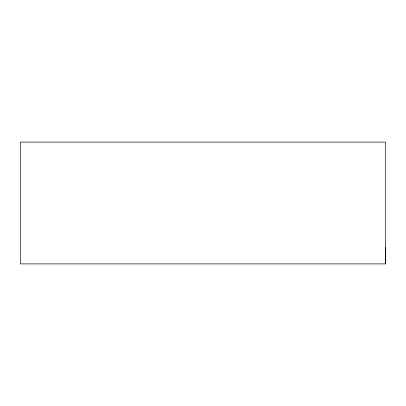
<?xml version="1.0" encoding="UTF-8"?>
<svg xmlns="http://www.w3.org/2000/svg" width="406" height="406" viewBox="0 0 406 406"><rect width="100%" height="100%" fill="white"/><g stroke="black" fill="none" stroke-linecap="round" stroke-linejoin="round"><path stroke-width="0.61" d="M385.695 263.9L385.695 142.1L20.3 142.1L20.3 263.9L385.695 263.9L385.7 247.152"/></g></svg>
